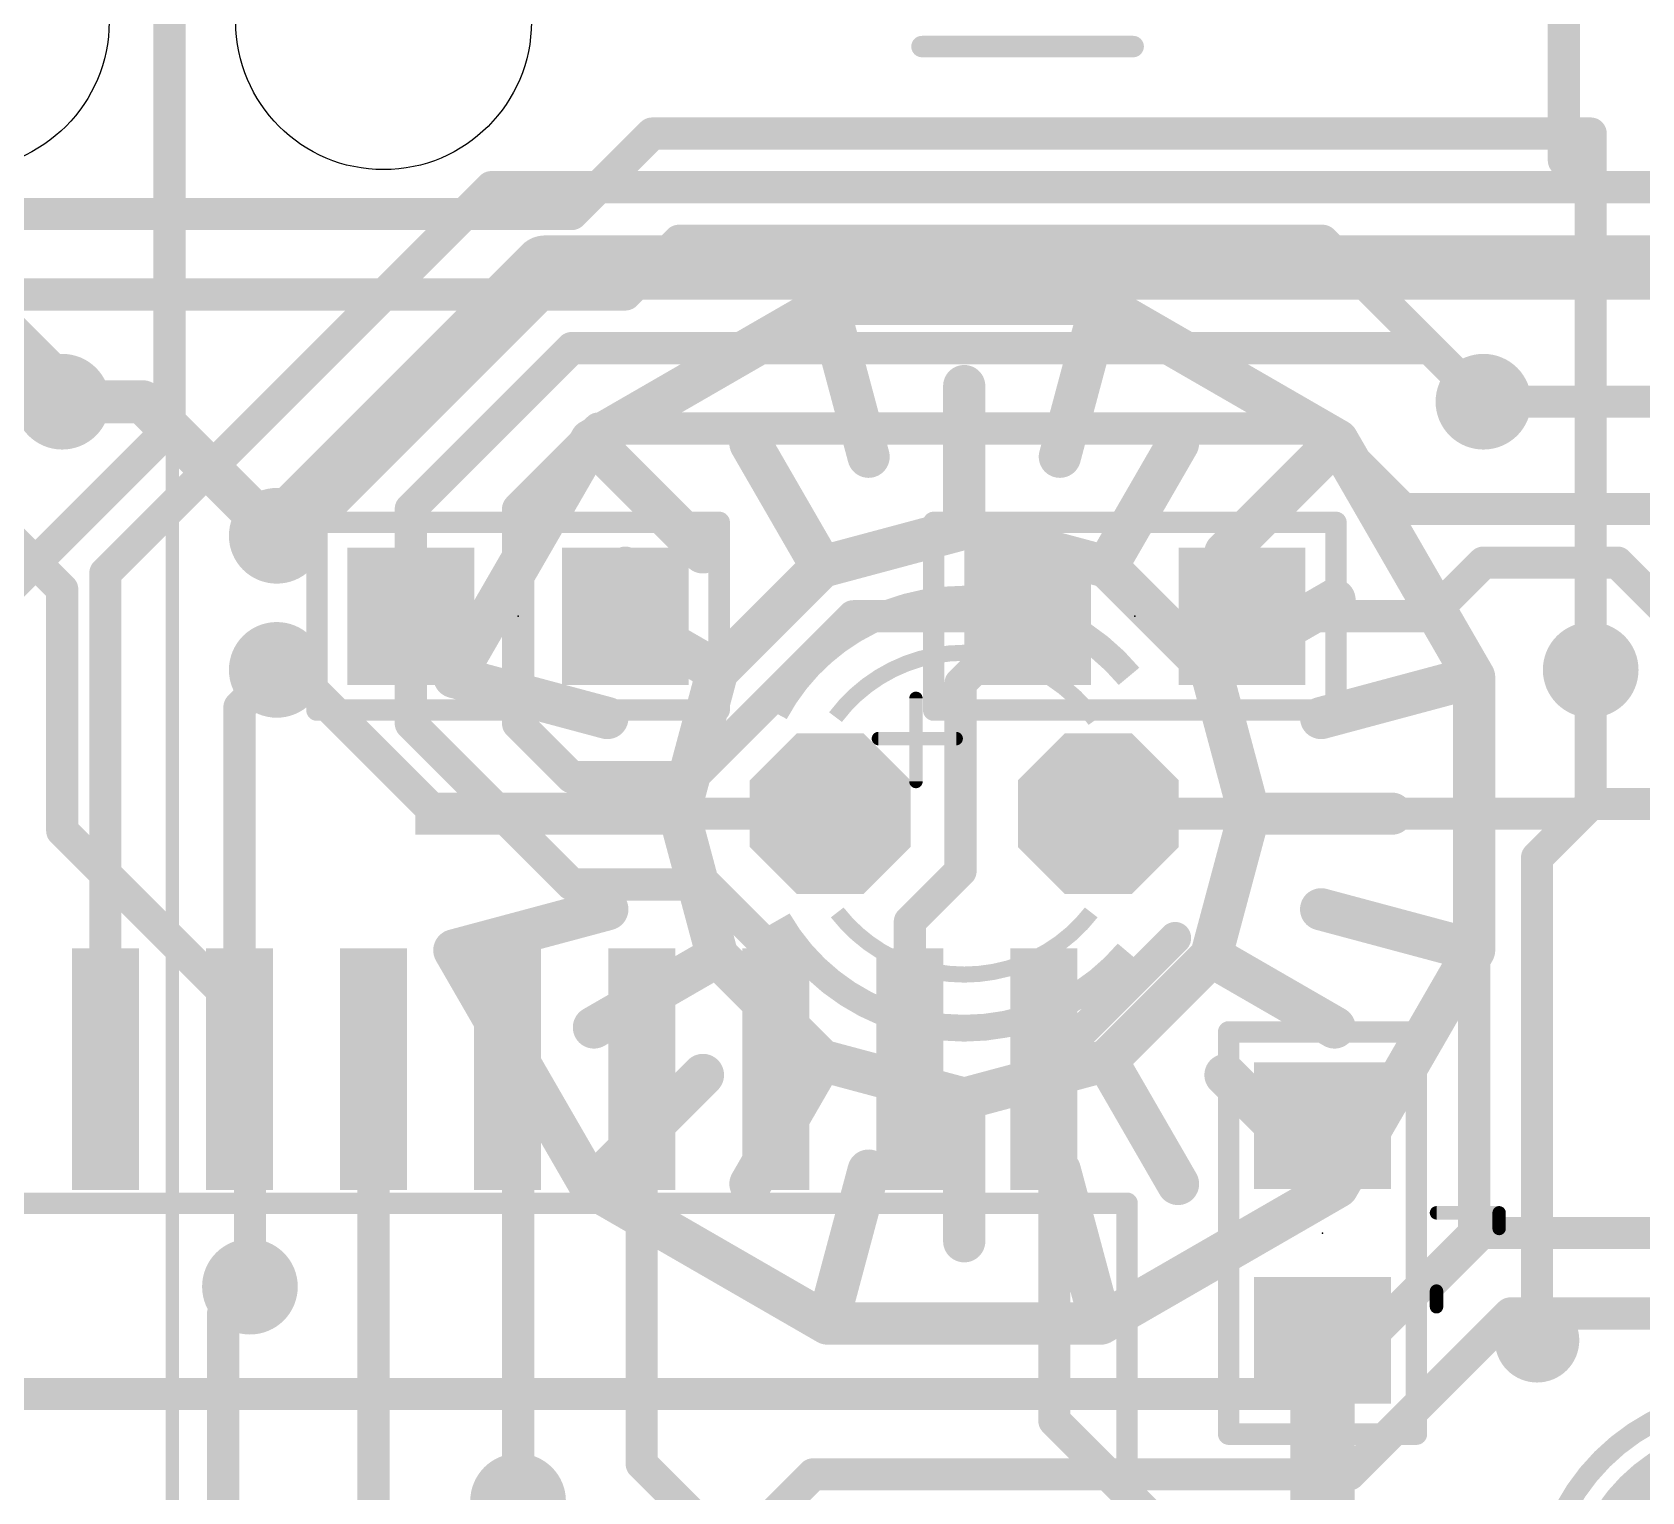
# Model space of a CAD drawing. Extents: x -30.9 to 30.6, y -30.5 to 30.5.
# Drawn here: x -1.3 to 13.95, y 1.1 to 14.93 of the extents above; entities that cross this region are included whole.
import ezdxf

# ---------------------------------------------------------------- set-up
doc = ezdxf.new("R2010")
doc.units = 0
for name, color, linetype in [('1', 12, 'CONTINUOUS'), ('16', 132, 'CONTINUOUS'), ('17', 110, 'CONTINUOUS'), ('18', 110, 'CONTINUOUS'), ('20', 53, 'CONTINUOUS'), ('21', 40, 'CONTINUOUS'), ('22', 6, 'CONTINUOUS'), ('24', 6, 'CONTINUOUS'), ('49', 253, 'CONTINUOUS')]:
    doc.layers.add(name, color=color, linetype=linetype)

# ---------------------------------------------------------------- blocks, each defined once
blk = doc.blocks.new('RECT')
blk.add_solid([(-0.5, -0.5), (0.5, -0.5), (-0.5, 0.5), (0.5, 0.5)])
blk = doc.blocks.new('OCTAGONP')
at = {"const_width": 0.5}
blk.add_lwpolyline([(-0.25, -0.1036), (-0.25, 0.1036), (-0.1036, 0.25), (0.1036, 0.25), (0.25, 0.1036), (0.25, -0.1036), (0.1036, -0.25), (-0.1036, -0.25), (-0.25, -0.1036), (-0.25, 0.1036)], dxfattribs=at)
blk = doc.blocks.new('ROUNDP')
at = {"const_width": 0.5}
blk.add_lwpolyline([(0, -0.25, 1), (0, 0.25, 1), (0, -0.25)], format="xyb", dxfattribs=at)
blk = doc.blocks.new('ROUNDV')
at = {"const_width": 0.5}
blk.add_lwpolyline([(0, -0.25, 1), (0, 0.25, 1), (0, -0.25)], format="xyb", dxfattribs=at)

msp = doc.modelspace()

# ---------------------------------------------------------------- linework, layer by layer
at = {"layer": '1'}
for points, const_width in [([(13.208, 13.716), (13.208, 16.764)], 0.3048), ([(3.81, 13.208), (4.572, 13.97)], 0.3048), ([(4.572, 13.97), (13.462, 13.97)], 0.3048), ([(13.462, 13.97), (13.208, 13.716)], 0.3048), ([(13.462, 8.89), (13.462, 13.97)], 0.3048), ([(-3.048, 13.208), (3.81, 13.208)], 0.3048), ([(4.318, 12.446), (4.826, 12.954)], 0.3048), ([(4.826, 12.954), (10.922, 12.954)], 0.3048), ([(10.922, 12.954), (12.446, 11.43)], 0.3048), ([(-3.556, 12.446), (4.318, 12.446)], 0.3048), ([(6.2339, 12.3576), (3.9925, 11.0635)], 0.4), ([(6.6221, 10.9087), (6.2339, 12.3576)], 0.4), ([(8.8221, 12.3576), (6.2339, 12.3576)], 0.4), ([(8.4339, 10.9087), (8.8221, 12.3576)], 0.4), ([(11.0635, 11.0635), (8.8221, 12.3576)], 0.4), ([(7.528, 10.228), (7.528, 11.578)], 0.4), ([(-0.254, 11.43), (-1.016, 11.43)], 0.4064), ([(1.016, 10.16), (-0.254, 11.43)], 0.4064), ([(3.9925, 11.0635), (2.6984, 8.8221)], 0.4), ([(5.0531, 10.0029), (3.9925, 11.0635)], 0.4), ([(6.178, 9.8663), (5.503, 11.0354)], 0.4), ([(8.878, 9.8663), (9.553, 11.0354)], 0.4), ([(10.0029, 10.0029), (11.0635, 11.0635)], 0.4), ([(12.3576, 8.8221), (11.0635, 11.0635)], 0.4), ([(-1.016, 9.652), (-2.286, 10.922)], 0.3048), ([(7.528, 10.228), (6.178, 9.8663)], 0.4), ([(8.878, 9.8663), (7.528, 10.228)], 0.4), ([(6.178, 9.8663), (5.1897, 8.878)], 0.4), ([(9.8663, 8.878), (8.878, 9.8663)], 0.4), ([(-1.016, 7.366), (-1.016, 9.652)], 0.3048), ([(5.1897, 8.878), (4.0206, 9.553)], 0.4), ([(9.8663, 8.878), (11.0354, 9.553)], 0.4), ([(1.016, 8.89), (1.016, 9.04)], 0.3048), ([(1.016, 9.04), (2.528, 7.528)], 0.3048), ([(4.1473, 8.4339), (2.6984, 8.8221)], 0.4), ([(5.1897, 8.878), (4.828, 7.528)], 0.4), ([(10.228, 7.528), (9.8663, 8.878)], 0.4), ([(10.9087, 8.4339), (12.3576, 8.8221)], 0.4), ([(12.3576, 6.2339), (12.3576, 8.8221)], 0.4), ([(2.528, 7.528), (6.258, 7.528)], 0.3048), ([(4.828, 7.528), (2.578, 7.528)], 0.4), ([(4.828, 7.528), (5.1897, 6.178)], 0.4), ([(9.8663, 6.178), (10.228, 7.528)], 0.4), ([(10.228, 7.528), (11.578, 7.528)], 0.4), ([(12.358, 7.538), (12.358, 3.556)], 0.3048), ([(0.762, 5.588), (-1.016, 7.366)], 0.3048), ([(4.1473, 6.6221), (2.6984, 6.2339)], 0.4), ([(10.9087, 6.6221), (12.3576, 6.2339)], 0.4), ([(2.6984, 6.2339), (3.9925, 3.9925)], 0.4), ([(11.0635, 3.9925), (12.3576, 6.2339)], 0.4), ([(5.1897, 6.178), (4.0206, 5.503)], 0.4), ([(5.1897, 6.178), (6.178, 5.1897)], 0.4), ([(8.878, 5.1897), (9.8663, 6.178)], 0.4), ([(9.8663, 6.178), (11.0354, 5.503)], 0.4), ([(0.762, 3.048), (0.762, 5.588)], 0.3048), ([(6.178, 5.1897), (5.503, 4.0206)], 0.4), ([(6.178, 5.1897), (7.528, 4.828)], 0.4), ([(7.528, 4.828), (8.878, 5.1897)], 0.4), ([(8.878, 5.1897), (9.553, 4.0206)], 0.4), ([(5.0531, 5.0531), (3.9925, 3.9925)], 0.4), ([(10.0029, 5.0531), (11.0635, 3.9925)], 0.4), ([(7.528, 4.828), (7.528, 3.478)], 0.4), ([(6.6221, 4.1473), (6.2339, 2.6984)], 0.4), ([(8.4339, 4.1473), (8.8221, 2.6984)], 0.4), ([(3.9925, 3.9925), (6.2339, 2.6984)], 0.4), ([(8.8221, 2.6984), (11.0635, 3.9925)], 0.4), ([(12.358, 3.556), (10.834, 2.032)], 0.3048), ([(17.526, 3.556), (12.358, 3.556)], 0.3048), ([(6.2339, 2.6984), (8.8221, 2.6984)], 0.4), ([(11.176, 1.27), (12.7, 2.794)], 0.3048), ([(12.7, 2.794), (12.954, 2.794)], 0.3048), ([(12.954, 2.794), (17.018, 2.794)], 0.3048), ([(12.954, 2.54), (12.954, 2.794)], 0.3048), ([(-2.642, 2.032), (10.834, 2.032)], 0.3048), ([(4.318, -0.508), (6.096, 1.27)], 0.3048), ([(6.096, 1.27), (11.176, 1.27)], 0.3048), ([(0, -2.286), (3.302, 1.016)], 0.3048)]:
    msp.add_lwpolyline(points, dxfattribs=dict(at, const_width=const_width))
for points, const_width in [([(4.572, 14.0462, 1), (4.572, 13.8938)], 0.1524), ([(4.6259, 13.9161, 1), (4.5181, 14.0239)], 0.1524), ([(13.5382, 13.97, 1), (13.3858, 13.97)], 0.1524), ([(13.5159, 13.9161, 1), (13.4081, 14.0239)], 0.1524), ([(13.462, 13.8938, 1), (13.462, 14.0462)], 0.1524), ([(13.1541, 13.7699, 1), (13.2619, 13.6621)], 0.1524), ([(13.1318, 13.716, 1), (13.2842, 13.716)], 0.1524), ([(3.7561, 13.2619, 1), (3.8639, 13.1541)], 0.1524), ([(3.81, 13.1318, 1), (3.81, 13.2842)], 0.1524), ([(4.826, 13.0302, 1), (4.826, 12.8778)], 0.1524), ([(4.8799, 12.9001, 1), (4.7721, 13.0079)], 0.1524), ([(10.9759, 13.0079, 1), (10.8681, 12.9001)], 0.1524), ([(10.922, 12.8778, 1), (10.922, 13.0302)], 0.1524), ([(4.2641, 12.4999, 1), (4.3719, 12.3921)], 0.1524), ([(4.318, 12.3698, 1), (4.318, 12.5222)], 0.1524), ([(6.3305, 12.3835, 1), (6.1373, 12.3317)], 0.2), ([(6.2339, 12.4576, 1), (6.2339, 12.2576)], 0.2), ([(6.2839, 12.271, 1), (6.1839, 12.4442)], 0.2), ([(8.8721, 12.4442, 1), (8.7721, 12.271)], 0.2), ([(8.9187, 12.3317, 1), (8.7255, 12.3835)], 0.2), ([(8.8221, 12.2576, 1), (8.8221, 12.4576)], 0.2), ([(7.628, 11.578, 1), (7.428, 11.578)], 0.2), ([(-1.016, 11.5316, 1), (-1.016, 11.3284)], 0.2032), ([(-0.1822, 11.5018, 1), (-0.3258, 11.3582)], 0.2032), ([(-0.254, 11.3284, 1), (-0.254, 11.5316)], 0.2032), ([(12.3921, 11.3761, 1), (12.4999, 11.4839)], 0.1524), ([(4.0632, 11.1342, 1), (3.9218, 10.9928)], 0.2), ([(3.9425, 11.1501, 1), (4.0425, 10.9769)], 0.2), ([(4.0791, 11.0135, 1), (3.9059, 11.1135)], 0.2), ([(5.5896, 11.0854, 1), (5.4164, 10.9854)], 0.2), ([(9.6396, 10.9854, 1), (9.4664, 11.0854)], 0.2), ([(11.1501, 11.1135, 1), (10.9769, 11.0135)], 0.2), ([(11.1342, 10.9928, 1), (10.9928, 11.1342)], 0.2), ([(11.0135, 10.9769, 1), (11.1135, 11.1501)], 0.2), ([(6.5255, 10.8829, 1), (6.7187, 10.9346)], 0.2), ([(8.3373, 10.9346, 1), (8.5305, 10.8829)], 0.2), ([(7.5539, 10.3246, 1), (7.5021, 10.1314)], 0.2), ([(7.5539, 10.1314, 1), (7.5021, 10.3246)], 0.2), ([(0.9442, 10.0882, 1), (1.0878, 10.2318)], 0.2032), ([(7.428, 10.228, 1), (7.628, 10.228)], 0.2), ([(4.9824, 9.9322, 1), (5.1238, 10.0736)], 0.2), ([(6.1521, 9.9629, 1), (6.2039, 9.7697)], 0.2), ([(6.2487, 9.7956, 1), (6.1073, 9.937)], 0.2), ([(8.9487, 9.937, 1), (8.8073, 9.7956)], 0.2), ([(8.8521, 9.7697, 1), (8.9039, 9.9629)], 0.2), ([(9.9322, 10.0736, 1), (10.0736, 9.9322)], 0.2), ([(6.0914, 9.8163, 1), (6.2646, 9.9163)], 0.2), ([(8.7914, 9.9163, 1), (8.9646, 9.8163)], 0.2), ([(-0.9398, 9.652, 1), (-1.0922, 9.652)], 0.1524), ([(-1.0699, 9.5981, 1), (-0.9621, 9.7059)], 0.1524), ([(4.0706, 9.6396, 1), (3.9706, 9.4664)], 0.2), ([(11.0854, 9.4664, 1), (10.9854, 9.6396)], 0.2), ([(1.0922, 9.04, 1), (0.9398, 9.04)], 0.1524), ([(1.0699, 9.0939, 1), (0.9621, 8.9861)], 0.1524), ([(2.7243, 8.9187, 1), (2.6725, 8.7255)], 0.2), ([(5.119, 8.9487, 1), (5.2604, 8.8073)], 0.2), ([(5.2863, 8.8521, 1), (5.0931, 8.9039)], 0.2), ([(5.1397, 8.7914, 1), (5.2397, 8.9646)], 0.2), ([(9.9629, 8.9039, 1), (9.7697, 8.8521)], 0.2), ([(9.8163, 8.9646, 1), (9.9163, 8.7914)], 0.2), ([(9.7956, 8.8073, 1), (9.937, 8.9487)], 0.2), ([(12.4576, 8.8221, 1), (12.2576, 8.8221)], 0.2), ([(12.3835, 8.7255, 1), (12.3317, 8.9187)], 0.2), ([(0.9398, 8.89, 1), (1.0922, 8.89)], 0.1524), ([(2.6118, 8.8721, 1), (2.785, 8.7721)], 0.2), ([(12.271, 8.7721, 1), (12.4442, 8.8721)], 0.2), ([(13.3858, 8.89, 1), (13.5382, 8.89)], 0.1524), ([(4.1214, 8.3373, 1), (4.1731, 8.5305)], 0.2), ([(10.8829, 8.5305, 1), (10.9346, 8.3373)], 0.2), ([(2.528, 7.6042, 1), (2.528, 7.4518)], 0.1524), ([(2.578, 7.628, 1), (2.578, 7.428)], 0.2), ([(2.4741, 7.4741, 1), (2.5819, 7.5819)], 0.1524), ([(4.9246, 7.5539, 1), (4.7314, 7.5021)], 0.2), ([(4.7314, 7.5539, 1), (4.9246, 7.5021)], 0.2), ([(4.828, 7.428, 1), (4.828, 7.628)], 0.2), ([(6.258, 7.4518, 1), (6.258, 7.6042)], 0.1524), ([(10.228, 7.628, 1), (10.228, 7.428)], 0.2), ([(10.3246, 7.5021, 1), (10.1314, 7.5539)], 0.2), ([(10.1314, 7.5021, 1), (10.3246, 7.5539)], 0.2), ([(11.578, 7.428, 1), (11.578, 7.628)], 0.2), ([(12.4342, 7.538, 1), (12.2818, 7.538)], 0.1524), ([(-0.9621, 7.4199, 1), (-1.0699, 7.3121)], 0.1524), ([(-1.0922, 7.366, 1), (-0.9398, 7.366)], 0.1524), ([(4.1731, 6.5255, 1), (4.1214, 6.7187)], 0.2), ([(10.9346, 6.7187, 1), (10.8829, 6.5255)], 0.2), ([(2.785, 6.2839, 1), (2.6118, 6.1839)], 0.2), ([(2.6725, 6.3305, 1), (2.7243, 6.1373)], 0.2), ([(12.4442, 6.1839, 1), (12.271, 6.2839)], 0.2), ([(12.3317, 6.1373, 1), (12.3835, 6.3305)], 0.2), ([(5.2604, 6.2487, 1), (5.119, 6.1073)], 0.2), ([(5.0931, 6.1521, 1), (5.2863, 6.2039)], 0.2), ([(5.2397, 6.0914, 1), (5.1397, 6.2646)], 0.2), ([(9.9163, 6.2646, 1), (9.8163, 6.0914)], 0.2), ([(9.7697, 6.2039, 1), (9.9629, 6.1521)], 0.2), ([(9.937, 6.1073, 1), (9.7956, 6.2487)], 0.2), ([(12.2576, 6.2339, 1), (12.4576, 6.2339)], 0.2), ([(0.8382, 5.588, 1), (0.6858, 5.588)], 0.1524), ([(0.7081, 5.5341, 1), (0.8159, 5.6419)], 0.1524), ([(3.9706, 5.5896, 1), (4.0706, 5.4164)], 0.2), ([(10.9854, 5.4164, 1), (11.0854, 5.5896)], 0.2), ([(6.2039, 5.2863, 1), (6.1521, 5.0931)], 0.2), ([(6.2646, 5.1397, 1), (6.0914, 5.2397)], 0.2), ([(6.1073, 5.119, 1), (6.2487, 5.2604)], 0.2), ([(8.9646, 5.2397, 1), (8.7914, 5.1397)], 0.2), ([(8.8073, 5.2604, 1), (8.9487, 5.119)], 0.2), ([(8.9039, 5.0931, 1), (8.8521, 5.2863)], 0.2), ([(5.1238, 4.9824, 1), (4.9824, 5.1238)], 0.2), ([(10.0736, 5.1238, 1), (9.9322, 4.9824)], 0.2), ([(7.628, 4.828, 1), (7.428, 4.828)], 0.2), ([(7.5021, 4.9246, 1), (7.5539, 4.7314)], 0.2), ([(7.5021, 4.7314, 1), (7.5539, 4.9246)], 0.2), ([(6.7187, 4.1214, 1), (6.5255, 4.1731)], 0.2), ([(8.5305, 4.1731, 1), (8.3373, 4.1214)], 0.2), ([(4.0425, 4.0791, 1), (3.9425, 3.9059)], 0.2), ([(3.9218, 4.0632, 1), (4.0632, 3.9218)], 0.2), ([(3.9059, 3.9425, 1), (4.0791, 4.0425)], 0.2), ([(5.4164, 4.0706, 1), (5.5896, 3.9706)], 0.2), ([(9.4664, 3.9706, 1), (9.6396, 4.0706)], 0.2), ([(10.9769, 4.0425, 1), (11.1501, 3.9425)], 0.2), ([(10.9928, 3.9218, 1), (11.1342, 4.0632)], 0.2), ([(11.1135, 3.9059, 1), (11.0135, 4.0791)], 0.2), ([(12.358, 3.6322, 1), (12.358, 3.4798)], 0.1524), ([(12.4119, 3.5021, 1), (12.3041, 3.6099)], 0.1524), ([(7.428, 3.478, 1), (7.628, 3.478)], 0.2), ([(12.2818, 3.556, 1), (12.4342, 3.556)], 0.1524), ([(0.6858, 3.048, 1), (0.8382, 3.048)], 0.1524), ([(6.2339, 2.7984, 1), (6.2339, 2.5984)], 0.2), ([(8.8221, 2.5984, 1), (8.8221, 2.7984)], 0.2), ([(12.7, 2.8702, 1), (12.7, 2.7178)], 0.1524), ([(12.7539, 2.7401, 1), (12.6461, 2.8479)], 0.1524), ([(12.954, 2.8702, 1), (12.954, 2.7178)], 0.1524), ([(13.0302, 2.794, 1), (12.8778, 2.794)], 0.1524), ([(12.954, 2.7178, 1), (12.954, 2.8702)], 0.1524), ([(6.1373, 2.7243, 1), (6.3305, 2.6725)], 0.2), ([(6.1839, 2.6118, 1), (6.2839, 2.785)], 0.2), ([(8.7721, 2.785, 1), (8.8721, 2.6118)], 0.2), ([(8.7255, 2.6725, 1), (8.9187, 2.7243)], 0.2), ([(12.8778, 2.54, 1), (13.0302, 2.54)], 0.1524), ([(10.7801, 2.0859, 1), (10.8879, 1.9781)], 0.1524), ([(10.834, 1.9558, 1), (10.834, 2.1082)], 0.1524), ([(6.096, 1.3462, 1), (6.096, 1.1938)], 0.1524), ([(6.1499, 1.2161, 1), (6.0421, 1.3239)], 0.1524), ([(11.1221, 1.3239, 1), (11.2299, 1.2161)], 0.1524), ([(11.176, 1.1938, 1), (11.176, 1.3462)], 0.1524), ([(3.3559, 0.9621, 1), (3.2481, 1.0699)], 0.1524)]:
    msp.add_lwpolyline(points, format="xyb", dxfattribs=dict(at, const_width=const_width))
at = {"layer": '16'}
for points, const_width in [([(0, 11.176), (0, 17.018)], 0.3048), ([(-0.607, 9.807), (3.048, 13.462)], 0.3048), ([(3.048, 13.462), (20.242, 13.462)], 0.3048), ([(3.556, 12.7), (1.016, 10.16)], 0.6096), ([(17.018, 12.7), (3.556, 12.7)], 0.6096), ([(-2.032, 12.446), (-1.016, 11.43)], 0.6096), ([(2.286, 10.414), (3.81, 11.938)], 0.3048), ([(3.81, 11.938), (11.938, 11.938)], 0.3048), ([(11.938, 11.938), (12.446, 11.43)], 0.3048), ([(12.446, 11.43), (16.764, 11.43)], 0.3048), ([(-1.877, 9.299), (0, 11.176)], 0.3048), ([(3.302, 10.414), (4.064, 11.176)], 0.3048), ([(4.064, 11.176), (10.922, 11.176)], 0.3048), ([(10.922, 11.176), (11.684, 10.414)], 0.3048), ([(2.286, 10.414), (2.286, 9.398)], 0.3048), ([(3.302, 8.382), (3.302, 10.414)], 0.3048), ([(11.684, 10.414), (15.748, 10.414)], 0.3048), ([(-0.607, 5.108), (-0.607, 9.807)], 0.3048), ([(4.318, 9.398), (4.318, 9.906)], 0.3048), ([(11.938, 9.398), (12.446, 9.906)], 0.3048), ([(12.446, 9.906), (13.716, 9.906)], 0.3048), ([(13.716, 9.906), (14.478, 9.144)], 0.3048), ([(2.286, 8.382), (2.286, 9.398)], 0.3048), ([(6.477, 9.398), (4.953, 7.874)], 0.3048), ([(8.128, 9.398), (6.477, 9.398)], 0.3048), ([(7.493, 8.763), (8.128, 9.398)], 0.3048), ([(10.16, 9.398), (11.938, 9.398)], 0.3048), ([(0.663, 8.537), (1.016, 8.89)], 0.3048), ([(13.462, 7.62), (13.462, 8.89)], 0.3048), ([(7.493, 6.985), (7.493, 8.763)], 0.3048), ([(0.663, 5.108), (0.663, 8.537)], 0.3048), ([(3.81, 6.858), (2.286, 8.382)], 0.3048), ([(3.81, 7.874), (3.302, 8.382)], 0.3048), ([(4.953, 7.874), (3.81, 7.874)], 0.3048), ([(8.798, 7.528), (13.37, 7.528)], 0.3048), ([(13.37, 7.528), (12.954, 7.112)], 0.3048), ([(13.37, 7.528), (13.462, 7.62)], 0.3048), ([(15.456, 7.62), (13.462, 7.62)], 0.3048), ([(12.954, 7.112), (12.954, 2.54)], 0.3048), ([(7.013, 6.505), (7.493, 6.985)], 0.3048), ([(5.08, 6.858), (3.81, 6.858)], 0.3048), ([(5.743, 6.195), (5.08, 6.858)], 0.3048), ([(7.013, 5.108), (7.013, 6.505)], 0.3048), ([(9.525, 6.35), (8.283, 5.108)], 0.3048), ([(5.743, 5.108), (5.743, 6.195)], 0.3048), ([(1.933, 5.108), (1.933, 0.607)], 0.3048), ([(3.302, 5.009), (3.203, 5.108)], 0.3048), ([(4.473, 5.108), (4.473, 1.369)], 0.3048), ([(8.382, 5.009), (8.283, 5.108)], 0.3048), ([(3.302, 1.016), (3.302, 5.009)], 0.3048), ([(8.382, 1.778), (8.382, 5.009)], 0.3048), ([(0.508, 2.794), (0.762, 3.048)], 0.3048), ([(0.508, 0), (0.508, 2.794)], 0.3048), ([(10.922, 2.54), (10.922, 0.762)], 0.6096), ([(14.986, -4.826), (8.382, 1.778)], 0.3048), ([(4.473, 1.369), (5.08, 0.762)], 0.3048)]:
    msp.add_lwpolyline(points, dxfattribs=dict(at, const_width=const_width))
for points, const_width in [([(3.048, 13.5382, 1), (3.048, 13.3858)], 0.1524), ([(3.1019, 13.4081, 1), (2.9941, 13.5159)], 0.1524), ([(3.556, 12.8524, 1), (3.556, 12.5476)], 0.3048), ([(3.6638, 12.5922, 1), (3.4482, 12.8078)], 0.3048), ([(3.81, 12.0142, 1), (3.81, 11.8618)], 0.1524), ([(3.8639, 11.8841, 1), (3.7561, 11.9919)], 0.1524), ([(11.9919, 11.9919, 1), (11.8841, 11.8841)], 0.1524), ([(11.938, 11.8618, 1), (11.938, 12.0142)], 0.1524), ([(-1.1238, 11.3222, 1), (-0.9082, 11.5378)], 0.3048), ([(12.446, 11.5062, 1), (12.446, 11.3538)], 0.1524), ([(12.3921, 11.3761, 1), (12.4999, 11.4839)], 0.1524), ([(0.0539, 11.1221, 1), (-0.0539, 11.2299)], 0.1524), ([(4.064, 11.2522, 1), (4.064, 11.0998)], 0.1524), ([(4.1179, 11.1221, 1), (4.0101, 11.2299)], 0.1524), ([(10.9759, 11.2299, 1), (10.8681, 11.1221)], 0.1524), ([(10.922, 11.0998, 1), (10.922, 11.2522)], 0.1524), ([(-0.0762, 11.176, 1), (0.0762, 11.176)], 0.1524), ([(2.3622, 10.414, 1), (2.2098, 10.414)], 0.1524), ([(2.2321, 10.4679, 1), (2.3399, 10.3601)], 0.1524), ([(3.3782, 10.414, 1), (3.2258, 10.414)], 0.1524), ([(3.2481, 10.4679, 1), (3.3559, 10.3601)], 0.1524), ([(11.684, 10.4902, 1), (11.684, 10.3378)], 0.1524), ([(11.6301, 10.3601, 1), (11.7379, 10.4679)], 0.1524), ([(0.9082, 10.2678, 1), (1.1238, 10.0522)], 0.3048), ([(-0.5308, 9.807, 1), (-0.6832, 9.807)], 0.1524), ([(-0.6609, 9.8609, 1), (-0.5531, 9.7531)], 0.1524), ([(4.3942, 9.906, 1), (4.2418, 9.906)], 0.1524), ([(12.446, 9.9822, 1), (12.446, 9.8298)], 0.1524), ([(12.4999, 9.8521, 1), (12.3921, 9.9599)], 0.1524), ([(13.7699, 9.9599, 1), (13.6621, 9.8521)], 0.1524), ([(13.716, 9.8298, 1), (13.716, 9.9822)], 0.1524), ([(2.3622, 9.398, 1), (2.2098, 9.398)], 0.1524), ([(2.2098, 9.398, 1), (2.3622, 9.398)], 0.1524), ([(4.2418, 9.398, 1), (4.3942, 9.398)], 0.1524), ([(6.477, 9.4742, 1), (6.477, 9.3218)], 0.1524), ([(6.5309, 9.3441, 1), (6.4231, 9.4519)], 0.1524), ([(8.1819, 9.3441, 1), (8.0741, 9.4519)], 0.1524), ([(8.128, 9.3218, 1), (8.128, 9.4742)], 0.1524), ([(10.16, 9.4742, 1), (10.16, 9.3218)], 0.1524), ([(11.8841, 9.4519, 1), (11.9919, 9.3441)], 0.1524), ([(11.938, 9.3218, 1), (11.938, 9.4742)], 0.1524), ([(1.0699, 8.8361, 1), (0.9621, 8.9439)], 0.1524), ([(13.5382, 8.89, 1), (13.3858, 8.89)], 0.1524), ([(7.5692, 8.763, 1), (7.4168, 8.763)], 0.1524), ([(7.4391, 8.8169, 1), (7.5469, 8.7091)], 0.1524), ([(0.7392, 8.537, 1), (0.5868, 8.537)], 0.1524), ([(0.6091, 8.5909, 1), (0.7169, 8.4831)], 0.1524), ([(2.3399, 8.4359, 1), (2.2321, 8.3281)], 0.1524), ([(2.2098, 8.382, 1), (2.3622, 8.382)], 0.1524), ([(3.3559, 8.4359, 1), (3.2481, 8.3281)], 0.1524), ([(3.2258, 8.382, 1), (3.3782, 8.382)], 0.1524), ([(3.81, 7.9502, 1), (3.81, 7.7978)], 0.1524), ([(3.7561, 7.8201, 1), (3.8639, 7.9279)], 0.1524), ([(4.8991, 7.9279, 1), (5.0069, 7.8201)], 0.1524), ([(4.953, 7.7978, 1), (4.953, 7.9502)], 0.1524), ([(8.798, 7.6042, 1), (8.798, 7.4518)], 0.1524), ([(13.3161, 7.5819, 1), (13.4239, 7.4741)], 0.1524), ([(13.4239, 7.4741, 1), (13.3161, 7.5819)], 0.1524), ([(13.37, 7.4518, 1), (13.37, 7.6042)], 0.1524), ([(13.462, 7.6962, 1), (13.462, 7.5438)], 0.1524), ([(13.3858, 7.62, 1), (13.5382, 7.62)], 0.1524), ([(13.5159, 7.5661, 1), (13.4081, 7.6739)], 0.1524), ([(13.0302, 7.112, 1), (12.8778, 7.112)], 0.1524), ([(12.9001, 7.1659, 1), (13.0079, 7.0581)], 0.1524), ([(7.4168, 6.985, 1), (7.5692, 6.985)], 0.1524), ([(7.5469, 6.9311, 1), (7.4391, 7.0389)], 0.1524), ([(3.81, 6.9342, 1), (3.81, 6.7818)], 0.1524), ([(3.7561, 6.8041, 1), (3.8639, 6.9119)], 0.1524), ([(5.1339, 6.9119, 1), (5.0261, 6.8041)], 0.1524), ([(5.08, 6.7818, 1), (5.08, 6.9342)], 0.1524), ([(7.0892, 6.505, 1), (6.9368, 6.505)], 0.1524), ([(6.9591, 6.5589, 1), (7.0669, 6.4511)], 0.1524), ([(9.5789, 6.2961, 1), (9.4711, 6.4039)], 0.1524), ([(5.8192, 6.195, 1), (5.6668, 6.195)], 0.1524), ([(5.6891, 6.1411, 1), (5.7969, 6.2489)], 0.1524), ([(-0.6832, 5.108, 1), (-0.5308, 5.108)], 0.1524), ([(0.5868, 5.108, 1), (0.7392, 5.108)], 0.1524), ([(2.0092, 5.108, 1), (1.8568, 5.108)], 0.1524), ([(3.2569, 5.1619, 1), (3.1491, 5.0541)], 0.1524), ([(4.5492, 5.108, 1), (4.3968, 5.108)], 0.1524), ([(5.6668, 5.108, 1), (5.8192, 5.108)], 0.1524), ([(6.9368, 5.108, 1), (7.0892, 5.108)], 0.1524), ([(8.3369, 5.1619, 1), (8.2291, 5.0541)], 0.1524), ([(8.2291, 5.1619, 1), (8.3369, 5.0541)], 0.1524), ([(3.3782, 5.009, 1), (3.2258, 5.009)], 0.1524), ([(3.2481, 4.9551, 1), (3.3559, 5.0629)], 0.1524), ([(8.4582, 5.009, 1), (8.3058, 5.009)], 0.1524), ([(8.3281, 4.9551, 1), (8.4359, 5.0629)], 0.1524), ([(0.8159, 2.9941, 1), (0.7081, 3.1019)], 0.1524), ([(0.5842, 2.794, 1), (0.4318, 2.794)], 0.1524), ([(0.4541, 2.8479, 1), (0.5619, 2.7401)], 0.1524), ([(11.0744, 2.54, 1), (10.7696, 2.54)], 0.3048), ([(12.8778, 2.54, 1), (13.0302, 2.54)], 0.1524), ([(8.4359, 1.8319, 1), (8.3281, 1.7241)], 0.1524), ([(8.3058, 1.778, 1), (8.4582, 1.778)], 0.1524), ([(4.5269, 1.4229, 1), (4.4191, 1.3151)], 0.1524), ([(4.3968, 1.369, 1), (4.5492, 1.369)], 0.1524)]:
    msp.add_lwpolyline(points, format="xyb", dxfattribs=dict(at, const_width=const_width))
at = {"layer": '20'}
for centre in [(-1.972, 15.028), (2.028, 15.028)]:
    msp.add_circle(centre, 1.4, dxfattribs=at)
at = {"layer": '21'}
for points, const_width in [([(7.528, 9.56, 0.277), (5.7351, 8.4842)], 0.254), ([(9.089, 8.8289, 0.2226), (7.528, 9.56)], 0.254), ([(7.528, 9.052, 0.2361), (6.3088, 8.4424)], 0.1524), ([(8.7681, 8.4138, 0.2422), (7.528, 9.052)], 0.1524), ([(7.1025, 8.6202, 1), (7.0391, 8.6202)], 0.0635), ([(6.7152, 8.271, 1), (6.7152, 8.2074)], 0.0635), ([(7.4518, 8.2074, 1), (7.4518, 8.271)], 0.0635), ([(7.0391, 7.8328, 1), (7.1025, 7.8328)], 0.0635), ([(5.7637, 6.5198, 0.2691), (7.528, 5.496)], 0.254), ([(6.325, 6.5924, 0.2315), (7.528, 6.004)], 0.1524), ([(7.528, 6.004, 0.2315), (8.731, 6.5924)], 0.1524), ([(7.528, 5.496, 0.2206), (9.0792, 6.2154)], 0.254), ([(12.0015, 3.779, 1), (12.0015, 3.7155)], 0.0635), ([(12.6264, 3.7473, 1), (12.5629, 3.7473)], 0.0635), ([(12.6171, 3.5765, 1), (12.5722, 3.6214)], 0.0635), ([(12.5947, 3.7155, 1), (12.5947, 3.779)], 0.0635), ([(12.5629, 3.599, 1), (12.6264, 3.599)], 0.0635), ([(12.0333, 3.0058, 1), (11.9697, 3.0058)], 0.0635), ([(11.979, 3.0282, 1), (12.024, 2.9833)], 0.0635), ([(11.9697, 2.8575, 1), (12.0333, 2.8575)], 0.0635), ([(14.986, -2, 1), (14.986, 2, 1), (14.986, -2)], 0.2032)]:
    msp.add_lwpolyline(points, format="xyb", dxfattribs=dict(at, const_width=const_width))
at = {"layer": '21', "const_width": 0.127}
for points in [[(7.0708, 7.8328), (7.0708, 8.6202)], [(6.7152, 8.2392), (7.4518, 8.2392)], [(12.0015, 3.7473), (12.5947, 3.7473)], [(12.5947, 3.599), (12.0015, 3.0058)], [(12.5947, 3.7473), (12.5947, 3.599)], [(12.0015, 3.0058), (12.0015, 2.8575)]]:
    msp.add_lwpolyline(points, dxfattribs=at)
at = {"layer": '22', "const_width": 0.2032}
for points in [[(7.128, 14.794), (9.128, 14.794)], [(5.207, 10.287), (1.397, 10.287)], [(1.397, 10.287), (1.397, 8.509)], [(5.207, 8.509), (5.207, 10.287)], [(11.049, 10.287), (7.239, 10.287)], [(7.239, 10.287), (7.239, 8.509)], [(11.049, 8.509), (11.049, 10.287)], [(1.397, 8.509), (5.207, 8.509)], [(7.239, 8.509), (11.049, 8.509)], [(11.811, 5.461), (10.033, 5.461)], [(10.033, 5.461), (10.033, 1.651)], [(11.811, 1.651), (11.811, 5.461)], [(-9.0144, 3.838), (9.0704, 3.838)], [(9.0704, 3.838), (9.0704, -3.782)], [(10.033, 1.651), (11.811, 1.651)]]:
    msp.add_lwpolyline(points, dxfattribs=at)
at = {"layer": '22', "const_width": 0.1016}
for points in [[(7.128, 14.8448, 1), (7.128, 14.7432)], [(9.128, 14.7432, 1), (9.128, 14.8448)], [(1.397, 10.3378, 1), (1.397, 10.2362)], [(1.4478, 10.287, 1), (1.3462, 10.287)], [(5.2578, 10.287, 1), (5.1562, 10.287)], [(5.207, 10.2362, 1), (5.207, 10.3378)], [(7.239, 10.3378, 1), (7.239, 10.2362)], [(7.2898, 10.287, 1), (7.1882, 10.287)], [(11.0998, 10.287, 1), (10.9982, 10.287)], [(11.049, 10.2362, 1), (11.049, 10.3378)], [(1.397, 8.5598, 1), (1.397, 8.4582)], [(1.3462, 8.509, 1), (1.4478, 8.509)], [(5.1562, 8.509, 1), (5.2578, 8.509)], [(5.207, 8.4582, 1), (5.207, 8.5598)], [(7.239, 8.5598, 1), (7.239, 8.4582)], [(7.1882, 8.509, 1), (7.2898, 8.509)], [(10.9982, 8.509, 1), (11.0998, 8.509)], [(11.049, 8.4582, 1), (11.049, 8.5598)], [(10.033, 5.5118, 1), (10.033, 5.4102)], [(10.0838, 5.461, 1), (9.9822, 5.461)], [(11.8618, 5.461, 1), (11.7602, 5.461)], [(11.811, 5.4102, 1), (11.811, 5.5118)], [(9.1212, 3.838, 1), (9.0196, 3.838)], [(9.0704, 3.7872, 1), (9.0704, 3.8888)], [(10.033, 1.7018, 1), (10.033, 1.6002)], [(9.9822, 1.651, 1), (10.0838, 1.651)], [(11.7602, 1.651, 1), (11.8618, 1.651)], [(11.811, 1.6002, 1), (11.811, 1.7018)]]:
    msp.add_lwpolyline(points, format="xyb", dxfattribs=at)
at = {"layer": '24'}
for p in [(3.302, 9.398), (9.144, 9.398), (10.922, 3.556)]:
    msp.add_point(p, dxfattribs=at)
at = {"layer": '49', "const_width": 0.127}
msp.add_lwpolyline([(0.028, 15.028), (0.028, 0.028)], dxfattribs=at)

# ---------------------------------------------------------------- block references
at = {"layer": '1', "yscale": 0.4}
for p, xscale, rotation in [((12.358, 7.538), 2, 270), ((2.528, 7.528), 0.4, 180)]:
    msp.add_blockref('RECT', p, dxfattribs=dict(at, xscale=xscale, rotation=rotation))
at = {"layer": '16'}
for p, xscale, yscale in [((2.286, 9.398), 1.2, 1.3), ((4.318, 9.398), 1.2, 1.3), ((-0.607, 5.108), 0.635, 2.286), ((0.663, 5.108), 0.635, 2.286), ((1.933, 5.108), 0.635, 2.286), ((3.203, 5.108), 0.635, 2.286), ((4.473, 5.108), 0.635, 2.286), ((5.743, 5.108), 0.635, 2.286), ((7.013, 5.108), 0.635, 2.286), ((8.283, 5.108), 0.635, 2.286)]:
    msp.add_blockref('RECT', p, dxfattribs=dict(at, xscale=xscale, yscale=yscale))
at = {"layer": '16', "xscale": 1.2, "yscale": 1.3}
for p, rotation in [((8.128, 9.398), 180), ((10.16, 9.398), 180), ((10.922, 4.572), 90), ((10.922, 2.54), 90)]:
    msp.add_blockref('RECT', p, dxfattribs=dict(at, rotation=rotation))
at = {"layer": '17'}
for name, p, xscale, yscale in [('OCTAGONP', (6.258, 7.528), 1.524, 1.524), ('OCTAGONP', (6.258, 7.528), 1.524, 1.524), ('OCTAGONP', (8.798, 7.528), 1.524, 1.524), ('OCTAGONP', (8.798, 7.528), 1.524, 1.524), ('ROUNDP', (14.986, 0), 3.516, 3.516), ('ROUNDP', (14.986, 0), 3.516, 3.516)]:
    msp.add_blockref(name, p, dxfattribs=dict(at, xscale=xscale, yscale=yscale))
at = {"layer": '18'}
for p, xscale, yscale in [((-1.016, 11.43), 0.9064, 0.9064), ((-1.016, 11.43), 0.9064, 0.9064), ((12.446, 11.43), 0.9064, 0.9064), ((12.446, 11.43), 0.9064, 0.9064), ((1.016, 10.16), 0.9064, 0.9064), ((1.016, 10.16), 0.9064, 0.9064), ((1.016, 8.89), 0.9064, 0.9064), ((1.016, 8.89), 0.9064, 0.9064), ((13.462, 8.89), 0.9064, 0.9064), ((13.462, 8.89), 0.9064, 0.9064), ((0.762, 3.048), 0.9064, 0.9064), ((0.762, 3.048), 0.9064, 0.9064), ((12.954, 2.54), 0.8001, 0.8001), ((12.954, 2.54), 0.8001, 0.8001), ((3.302, 1.016), 0.9064, 0.9064), ((3.302, 1.016), 0.9064, 0.9064)]:
    msp.add_blockref('ROUNDV', p, dxfattribs=dict(at, xscale=xscale, yscale=yscale))

doc.saveas('drawing.dxf')
